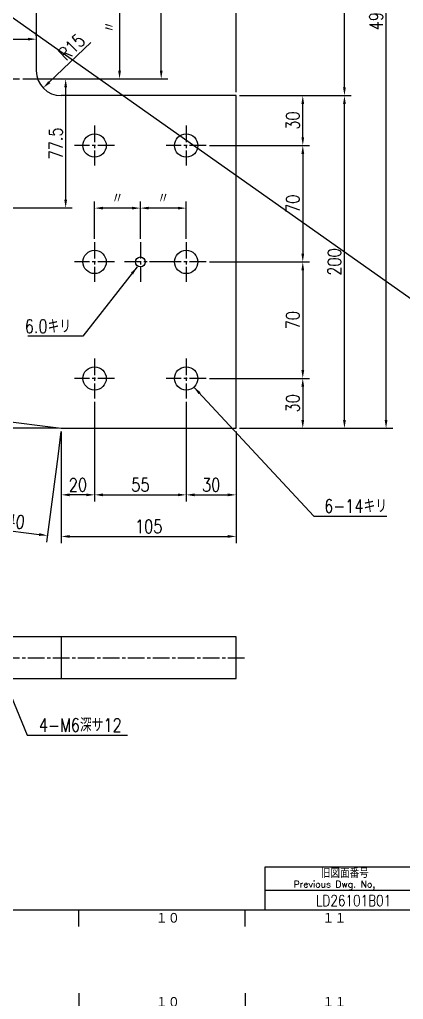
# Model space of a CAD drawing. Extents: x 0 to 1682, y 0 to 2376.
# Drawn here: x 885 to 1115, y 1164 to 1753 of the extents above; entities that cross this region are included whole.
import ezdxf
from ezdxf.enums import TextEntityAlignment as Align

# ---------------------------------------------------------------- set-up
doc = ezdxf.new("R2010")
doc.units = 0
doc.header["$LTSCALE"] = 2
doc.header["$MEASUREMENT"] = 0
doc.linetypes.add('GEN7A', pattern=[7.5, 5, -0.75, 1, -0.75])
doc.layers.get('DEFPOINTS').update_dxf_attribs({"linetype": 'CONTINUOUS'})
for name, color, linetype in [('2', 5, 'CONTINUOUS'), ('5', 3, 'CONTINUOUS'), ('7A', 4, 'GEN7A'), ('8', 1, 'CONTINUOUS'), ('RAHM2', 1, 'CONTINUOUS')]:
    doc.layers.add(name, color=color, linetype=linetype)
doc.styles.add('DIMENSION', font='monotxt.shx', dxfattribs={"bigfont": 'bigfont.shx'})
doc.styles.get("Standard").update_dxf_attribs({"font": 'romans.shx', "width": 0.8, "bigfont": 'extfont.shx'})
doc.dimstyles.new('GEN-ISO', dxfattribs={"dimscale": 2, "dimtxt": 4, "dimasz": 2.5, "dimexe": 2, "dimexo": 1, "dimgap": 1, "dimtad": 1, "dimdec": 3, "dimrnd": 0.001, "dimdsep": 46, "dimtxsty": 'Standard', "dimcen": 0, "dimclrt": 52, "dimadec": 0, "dimazin": 0, "dimtp": 0.1, "dimtm": 0.1, "dimtfac": 0.6, "dimtdec": 3, "dimtmove": 0, "dimatfit": 3, "dimfxl": 1, "dimarcsym": 0})
doc.dimstyles.new('GEN-ISO$4', dxfattribs={"dimscale": 2, "dimtxt": 4, "dimasz": 2.5, "dimexe": 2, "dimexo": 1, "dimgap": 1, "dimtad": 1, "dimdec": 3, "dimrnd": 0.001, "dimdsep": 46, "dimtxsty": 'Standard', "dimcen": 0, "dimclrt": 52, "dimadec": 0, "dimazin": 0, "dimtp": 0.1, "dimtm": 0.1, "dimtfac": 0.6, "dimtdec": 3, "dimtmove": 0, "dimatfit": 3, "dimfxl": 1, "dimarcsym": 0})

# ---------------------------------------------------------------- blocks, each defined once
blk = doc.blocks.new('1A1ﾌﾞﾋﾝ')
at = {"layer": 'RAHM2', "color": 5, "linetype": 'Continuous'}
for p, q in [((460, 584), (460, 579)), ((510, 584), (510, 579)), ((25, 15), (826, 15)), ((460, 10), (460, 15)), ((510, 10), (510, 15))]:
    blk.add_line(p, q, dxfattribs=at)
at = {"layer": 'RAHM2', "color": 7, "linetype": 'Continuous'}
for p, q in [((516, 28), (568.05, 28)), ((516, 15), (516, 28)), ((516, 21), (568.05, 21))]:
    blk.add_line(p, q, dxfattribs=at)
at = {"layer": 'RAHM2', "color": 5, "linetype": 'Continuous'}
for s, p in [('１０', (483.1, 579.6)), ('１１', (533.1, 579.6)), ('１０', (483.1, 10.87)), ('１１', (533.1, 10.87))]:
    blk.add_text(s, height=3.311, dxfattribs=at).set_placement(p)
at = {"layer": 'RAHM2', "color": 7, "linetype": 'Continuous'}
for s, height, p in [('旧図面番号', 2.5, (532.71, 24.69)), ('Previous Dwg. No,', 2, (524.5, 21.75))]:
    blk.add_text(s, height=height, dxfattribs=at).set_placement(p)
at = {"layer": 'RAHM2', "color": 5, "linetype": 'Continuous', "width": 0.7}
for tag, p in [('HEADER3', (35, 566.01)), ('HEADER4', (54.75, 566)), ('HEADER15', (74.49, 566)), ('HEADER16', (94.43, 566))]:
    blk.add_attdef(tag, text='', height=6, dxfattribs=at).set_placement(p, align=Align.MIDDLE)
at = {"layer": 'RAHM2', "color": 7, "linetype": 'Continuous'}
blk.add_attdef('HEADER5', text='', height=2.5, dxfattribs=at).set_placement((63.69, 559.1), align=Align.BOTTOM_RIGHT)
for tag, height, width, p in [('HEADER1', 5, 0.9, (775.12, 45.15)), ('HEADER7', 5, 0.8, (590.38, 40.8)), ('GEN-TITLE-SCA', 4, 0.85, (677.79, 40.85)), ('HEADER2', 6, 0.9, (774.89, 36.68)), ('HEADER11', 3.2, 0.63, (46.91, 24.38)), ('HEADER9', 3.33, 0.8, (71.4, 24.2)), ('HEADER10', 3.5, 0.8, (92.57, 24.22)), ('HEADER14', 3.31, 0.8, (542.54, 17.82))]:
    blk.add_attdef(tag, text='', height=height, dxfattribs=dict(at, width=width)).set_placement(p, align=Align.MIDDLE)
at = {"layer": 'RAHM2', "color": 7, "linetype": 'Continuous', "width": 0.8}
blk.add_attdef('GEN-TITLE-DAT', text='', height=3.5, dxfattribs=at).set_placement((691.35, 39.1), align=Align.BOTTOM_LEFT)
at = {"layer": 'RAHM2', "color": 5, "linetype": 'Continuous'}
blk.add_attdef('HEADER6', text='', height=5.8, dxfattribs=at).set_placement((623.09, 17.9), align=Align.BOTTOM_RIGHT)
at = {"layer": 'RAHM2', "color": 5, "linetype": 'Continuous', "style": 'DIMENSION', "width": 1.2}
for tag, p in [('HEADER13', (629.56, 16.75)), ('HEADER12', (663.26, 16.72)), ('GEN-TITLE-DWG', (732.79, 16.74))]:
    blk.add_attdef(tag, text='', height=7.02, dxfattribs=at).set_placement(p, align=Align.BOTTOM_LEFT)
blk.add_attdef('HEADER8', text='', height=7.02, dxfattribs=at).set_placement((822.69, 16.71), align=Align.BOTTOM_RIGHT)
blk = doc.blocks.new('*D84')
at = {"layer": '5', "color": 0, "lineweight": -2, "transparency": 16777216}
for p, q in [((886.55, 1842.57), (973.55, 1842.57)), ((969.55, 1722.57), (969.55, 1837.57)), ((886.55, 1717.57), (973.55, 1717.57))]:
    blk.add_line(p, q, dxfattribs=at)
at = {"layer": '5', "color": 0, "transparency": 16777216}
for points in [[(968.72, 1837.57), (970.39, 1837.57), (969.55, 1842.57)], [(968.72, 1722.57), (970.39, 1722.57), (969.55, 1717.57)]]:
    blk.add_solid(points, dxfattribs=at)
at = {"layer": 'DEFPOINTS', "color": 0, "transparency": 16777216}
for p in [(884.55, 1842.57), (969.55, 1842.57), (884.55, 1717.57)]:
    blk.add_point(p, dxfattribs=at)
at = {"layer": '5', "color": 52, "transparency": 16777216, "insert": (963.55, 1780.07), "char_height": 8, "attachment_point": 5, "rotation": 90}
blk.add_mtext('125\\H7%%P0.1', dxfattribs=at)
blk = doc.blocks.new('*D85')
at = {"layer": '5', "color": 0, "lineweight": -2, "transparency": 16777216}
for p, q in [((896.55, 2002.57), (1108.55, 2002.57)), ((1104.55, 1512.57), (1104.55, 1997.57)), ((1016.55, 1507.57), (1108.55, 1507.57))]:
    blk.add_line(p, q, dxfattribs=at)
at = {"layer": '5', "color": 0, "transparency": 16777216}
for points in [[(1103.72, 1997.57), (1105.39, 1997.57), (1104.55, 2002.57)], [(1103.72, 1512.57), (1105.39, 1512.57), (1104.55, 1507.57)]]:
    blk.add_solid(points, dxfattribs=at)
at = {"layer": 'DEFPOINTS', "color": 0, "transparency": 16777216}
for p in [(894.55, 2002.57), (1104.55, 2002.57), (1014.55, 1507.57)]:
    blk.add_point(p, dxfattribs=at)
at = {"layer": '5', "color": 52, "transparency": 16777216, "insert": (1098.55, 1755.07), "char_height": 8, "attachment_point": 5, "rotation": 90}
blk.add_mtext('495', dxfattribs=at)
blk = doc.blocks.new('*D88')
at = {"layer": '5', "color": 0, "lineweight": -2, "transparency": 16777216}
for p, q in [((517.55, 1557.57), (435.55, 1557.57)), ((439.55, 1552.57), (439.55, 1512.57)), ((907.55, 1507.57), (435.55, 1507.57))]:
    blk.add_line(p, q, dxfattribs=at)
at = {"layer": '5', "color": 0, "transparency": 16777216}
for points in [[(438.72, 1552.57), (440.39, 1552.57), (439.55, 1557.57)], [(438.72, 1512.57), (440.39, 1512.57), (439.55, 1507.57)]]:
    blk.add_solid(points, dxfattribs=at)
at = {"layer": 'DEFPOINTS', "color": 0, "transparency": 16777216}
for p in [(519.55, 1557.57), (439.55, 1507.57), (909.55, 1507.57)]:
    blk.add_point(p, dxfattribs=at)
at = {"layer": '5', "color": 52, "transparency": 16777216, "insert": (433.55, 1532.57), "char_height": 8, "attachment_point": 5, "rotation": 90}
blk.add_mtext('50', dxfattribs=at)
blk = doc.blocks.new('*D89')
at = {"layer": '5', "color": 0, "lineweight": -2, "transparency": 16777216}
for p, q in [((504.55, 1994.57), (504.55, 2101.57)), ((1009.55, 2097.57), (509.55, 2097.57)), ((1014.55, 1709.57), (1014.55, 2101.57))]:
    blk.add_line(p, q, dxfattribs=at)
at = {"layer": '5', "color": 0, "transparency": 16777216}
for points in [[(509.55, 2098.4), (509.55, 2096.73), (504.55, 2097.57)], [(1009.55, 2098.4), (1009.55, 2096.73), (1014.55, 2097.57)]]:
    blk.add_solid(points, dxfattribs=at)
at = {"layer": 'DEFPOINTS', "color": 0, "transparency": 16777216}
for p in [(504.55, 2097.57), (504.55, 1992.57), (1014.55, 1707.57)]:
    blk.add_point(p, dxfattribs=at)
at = {"layer": '5', "color": 52, "transparency": 16777216, "insert": (759.55, 2103.57), "char_height": 8, "attachment_point": 5}
blk.add_mtext('510', dxfattribs=at)
blk = doc.blocks.new('*D104')
at = {"layer": '5', "color": 0, "lineweight": -2, "transparency": 16777216}
for p, q in [((896.55, 2002.57), (1083.55, 2002.57)), ((1079.55, 1712.57), (1079.55, 1997.57)), ((1016.55, 1707.57), (1083.55, 1707.57))]:
    blk.add_line(p, q, dxfattribs=at)
at = {"layer": '5', "color": 0, "transparency": 16777216}
for points in [[(1078.72, 1997.57), (1080.39, 1997.57), (1079.55, 2002.57)], [(1078.72, 1712.57), (1080.39, 1712.57), (1079.55, 1707.57)]]:
    blk.add_solid(points, dxfattribs=at)
at = {"layer": 'DEFPOINTS', "color": 0, "transparency": 16777216}
for p in [(894.55, 2002.57), (1079.55, 2002.57), (1014.55, 1707.57)]:
    blk.add_point(p, dxfattribs=at)
at = {"layer": '5', "color": 52, "transparency": 16777216, "insert": (1073.55, 1855.07), "char_height": 8, "attachment_point": 5, "rotation": 90}
blk.add_mtext('295', dxfattribs=at)
blk = doc.blocks.new('*D105')
at = {"layer": '5', "color": 0, "lineweight": -2, "transparency": 16777216}
for p, q in [((1016.55, 1707.57), (1083.55, 1707.57)), ((1079.55, 1512.57), (1079.55, 1702.57)), ((1016.55, 1507.57), (1083.55, 1507.57))]:
    blk.add_line(p, q, dxfattribs=at)
at = {"layer": '5', "color": 0, "transparency": 16777216}
for points in [[(1078.72, 1702.57), (1080.39, 1702.57), (1079.55, 1707.57)], [(1078.72, 1512.57), (1080.39, 1512.57), (1079.55, 1507.57)]]:
    blk.add_solid(points, dxfattribs=at)
at = {"layer": 'DEFPOINTS', "color": 0, "transparency": 16777216}
for p in [(1014.55, 1707.57), (1079.55, 1707.57), (1014.55, 1507.57)]:
    blk.add_point(p, dxfattribs=at)
at = {"layer": '5', "color": 52, "transparency": 16777216, "insert": (1073.55, 1607.57), "char_height": 8, "attachment_point": 5, "rotation": 90}
blk.add_mtext('200', dxfattribs=at)
blk = doc.blocks.new('*D106')
at = {"layer": '5', "color": 0, "lineweight": -2, "transparency": 16777216}
for p, q in [((984.55, 1523.57), (984.55, 1463.57)), ((1014.55, 1505.57), (1014.55, 1463.57)), ((989.55, 1467.57), (1009.55, 1467.57))]:
    blk.add_line(p, q, dxfattribs=at)
at = {"layer": '5', "color": 0, "transparency": 16777216}
for points in [[(989.55, 1468.4), (989.55, 1466.73), (984.55, 1467.57)], [(1009.55, 1468.4), (1009.55, 1466.73), (1014.55, 1467.57)]]:
    blk.add_solid(points, dxfattribs=at)
at = {"layer": 'DEFPOINTS', "color": 0, "transparency": 16777216}
for p in [(984.55, 1525.57), (1014.55, 1507.57), (1014.55, 1467.57)]:
    blk.add_point(p, dxfattribs=at)
at = {"layer": '5', "color": 52, "transparency": 16777216, "insert": (999.55, 1473.57), "char_height": 8, "attachment_point": 5}
blk.add_mtext('30', dxfattribs=at)
blk = doc.blocks.new('*D107')
at = {"layer": '5', "color": 0, "lineweight": -2, "transparency": 16777216}
for p, q in [((929.55, 1523.57), (929.55, 1463.57)), ((984.55, 1523.57), (984.55, 1463.57)), ((934.55, 1467.57), (979.55, 1467.57))]:
    blk.add_line(p, q, dxfattribs=at)
at = {"layer": '5', "color": 0, "transparency": 16777216}
for points in [[(934.55, 1468.4), (934.55, 1466.73), (929.55, 1467.57)], [(979.55, 1468.4), (979.55, 1466.73), (984.55, 1467.57)]]:
    blk.add_solid(points, dxfattribs=at)
at = {"layer": 'DEFPOINTS', "color": 0, "transparency": 16777216}
for p in [(929.55, 1525.57), (984.55, 1525.57), (984.55, 1467.57)]:
    blk.add_point(p, dxfattribs=at)
at = {"layer": '5', "color": 52, "transparency": 16777216, "insert": (957.05, 1473.57), "char_height": 8, "attachment_point": 5}
blk.add_mtext('55', dxfattribs=at)
blk = doc.blocks.new('*D108')
at = {"layer": '5', "color": 0, "lineweight": -2, "transparency": 16777216}
for p, q in [((929.55, 1523.57), (929.55, 1463.57)), ((909.55, 1505.57), (909.55, 1463.57)), ((924.55, 1467.57), (914.55, 1467.57))]:
    blk.add_line(p, q, dxfattribs=at)
at = {"layer": '5', "color": 0, "transparency": 16777216}
for points in [[(914.55, 1468.4), (914.55, 1466.73), (909.55, 1467.57)], [(924.55, 1468.4), (924.55, 1466.73), (929.55, 1467.57)]]:
    blk.add_solid(points, dxfattribs=at)
at = {"layer": 'DEFPOINTS', "color": 0, "transparency": 16777216}
for p in [(929.55, 1525.57), (909.55, 1507.57), (909.55, 1467.57)]:
    blk.add_point(p, dxfattribs=at)
at = {"layer": '5', "color": 52, "transparency": 16777216, "insert": (919.55, 1473.57), "char_height": 8, "attachment_point": 5}
blk.add_mtext('20', dxfattribs=at)
blk = doc.blocks.new('*D109')
at = {"layer": '5', "color": 0, "lineweight": -2, "transparency": 16777216}
for p, q in [((909.55, 1505.57), (909.55, 1438.57)), ((1014.55, 1505.57), (1014.55, 1438.57)), ((914.55, 1442.57), (1009.55, 1442.57))]:
    blk.add_line(p, q, dxfattribs=at)
at = {"layer": '5', "color": 0, "transparency": 16777216}
for points in [[(914.55, 1443.4), (914.55, 1441.73), (909.55, 1442.57)], [(1009.55, 1443.4), (1009.55, 1441.73), (1014.55, 1442.57)]]:
    blk.add_solid(points, dxfattribs=at)
at = {"layer": 'DEFPOINTS', "color": 0, "transparency": 16777216}
for p in [(909.55, 1507.57), (1014.55, 1507.57), (1014.55, 1442.57)]:
    blk.add_point(p, dxfattribs=at)
at = {"layer": '5', "color": 52, "transparency": 16777216, "insert": (962.05, 1448.57), "char_height": 8, "attachment_point": 5}
blk.add_mtext('105', dxfattribs=at)
blk = doc.blocks.new('*D112')
at = {"layer": '5', "color": 0, "lineweight": -2, "transparency": 16777216}
for p, q in [((894.55, 2004.57), (894.55, 2071.57)), ((899.55, 2067.57), (1009.55, 2067.57)), ((1014.55, 1709.57), (1014.55, 2071.57))]:
    blk.add_line(p, q, dxfattribs=at)
at = {"layer": '5', "color": 0, "transparency": 16777216}
for points in [[(899.55, 2068.4), (899.55, 2066.73), (894.55, 2067.57)], [(1009.55, 2068.4), (1009.55, 2066.73), (1014.55, 2067.57)]]:
    blk.add_solid(points, dxfattribs=at)
at = {"layer": 'DEFPOINTS', "color": 0, "transparency": 16777216}
for p in [(1014.55, 2067.57), (894.55, 2002.57), (1014.55, 1707.57)]:
    blk.add_point(p, dxfattribs=at)
at = {"layer": '5', "color": 52, "transparency": 16777216, "insert": (954.55, 2073.57), "char_height": 8, "attachment_point": 5}
blk.add_mtext('120', dxfattribs=at)
blk = doc.blocks.new('*D115')
at = {"layer": '5', "color": 0, "lineweight": -2, "transparency": 16777216}
blk.add_line((927.32, 1739.54), (902.32, 1715.66), dxfattribs=at)
at = {"layer": '5', "color": 0, "transparency": 16777216}
blk.add_solid([(901.75, 1716.26), (902.9, 1715.06), (898.71, 1712.2)], dxfattribs=at)
at = {"layer": 'DEFPOINTS', "color": 0, "transparency": 16777216}
for p in [(909.55, 1722.57), (898.71, 1712.2)]:
    blk.add_point(p, dxfattribs=at)
at = {"layer": '5', "color": 52, "transparency": 16777216, "insert": (915.78, 1736.81), "char_height": 8, "attachment_point": 5, "rotation": 43.69473}
blk.add_mtext('R15', dxfattribs=at)
blk = doc.blocks.new('*D129')
at = {"layer": '5', "color": 0, "lineweight": -2, "transparency": 16777216}
for p, q in [((906.55, 1780.07), (948.55, 1780.07)), ((944.55, 1775.07), (944.55, 1722.57)), ((886.55, 1717.57), (948.55, 1717.57))]:
    blk.add_line(p, q, dxfattribs=at)
at = {"layer": '5', "color": 0, "transparency": 16777216}
for points in [[(943.72, 1775.07), (945.39, 1775.07), (944.55, 1780.07)], [(943.72, 1722.57), (945.39, 1722.57), (944.55, 1717.57)]]:
    blk.add_solid(points, dxfattribs=at)
at = {"layer": 'DEFPOINTS', "color": 0, "transparency": 16777216}
for p in [(904.55, 1780.07), (884.55, 1717.57), (944.55, 1717.57)]:
    blk.add_point(p, dxfattribs=at)
at = {"layer": '5', "color": 52, "transparency": 16777216, "insert": (938.55, 1748.82), "char_height": 8, "attachment_point": 5, "rotation": 90}
blk.add_mtext('〃', dxfattribs=at)
blk = doc.blocks.new('*D130')
at = {"layer": '5', "color": 0, "lineweight": -2, "transparency": 16777216}
for p, q in [((867.71, 1495.79), (861.1, 1444.21)), ((907.39, 1490.7), (900.78, 1439.13)), ((866.57, 1447.54), (896.33, 1443.73))]:
    blk.add_line(p, q, dxfattribs=at)
at = {"layer": '5', "color": 0, "transparency": 16777216}
for points in [[(866.68, 1448.37), (866.46, 1446.72), (861.61, 1448.18)], [(896.43, 1444.56), (896.22, 1442.9), (901.29, 1443.09)]]:
    blk.add_solid(points, dxfattribs=at)
at = {"layer": 'DEFPOINTS', "color": 0, "transparency": 16777216}
for p in [(867.97, 1497.77), (907.64, 1492.69), (901.29, 1443.09)]:
    blk.add_point(p, dxfattribs=at)
at = {"layer": '5', "color": 52, "transparency": 16777216, "insert": (882.21, 1451.59), "char_height": 8, "attachment_point": 5, "rotation": 352.69424}
blk.add_mtext('40', dxfattribs=at)
blk = doc.blocks.new('*D137')
at = {"layer": '5', "color": 0, "lineweight": -2, "transparency": 16777216}
for p, q in [((786.55, 1743.52), (786.55, 1745.52)), ((894.55, 1743.52), (894.55, 1745.52)), ((791.55, 1741.52), (889.55, 1741.52))]:
    blk.add_line(p, q, dxfattribs=at)
at = {"layer": '5', "color": 0, "transparency": 16777216}
for points in [[(791.55, 1742.36), (791.55, 1740.69), (786.55, 1741.52)], [(889.55, 1742.36), (889.55, 1740.69), (894.55, 1741.52)]]:
    blk.add_solid(points, dxfattribs=at)
at = {"layer": 'DEFPOINTS', "color": 0, "transparency": 16777216}
for p in [(786.55, 1741.52), (894.55, 1741.52), (894.55, 1741.52)]:
    blk.add_point(p, dxfattribs=at)
at = {"layer": '5', "color": 52, "transparency": 16777216, "insert": (840.55, 1747.52), "char_height": 8, "attachment_point": 5}
blk.add_mtext('108', dxfattribs=at)
blk = doc.blocks.new('*D139')
at = {"layer": '5', "color": 0, "lineweight": -2, "transparency": 16777216}
for p, q in [((1016.55, 1707.57), (1058.55, 1707.57)), ((1054.55, 1682.57), (1054.55, 1702.57)), ((998.55, 1677.57), (1058.55, 1677.57))]:
    blk.add_line(p, q, dxfattribs=at)
at = {"layer": '5', "color": 0, "transparency": 16777216}
for points in [[(1053.72, 1702.57), (1055.39, 1702.57), (1054.55, 1707.57)], [(1053.72, 1682.57), (1055.39, 1682.57), (1054.55, 1677.57)]]:
    blk.add_solid(points, dxfattribs=at)
at = {"layer": 'DEFPOINTS', "color": 0, "transparency": 16777216}
for p in [(1014.55, 1707.57), (1054.55, 1707.57), (996.55, 1677.57)]:
    blk.add_point(p, dxfattribs=at)
at = {"layer": '5', "color": 52, "transparency": 16777216, "insert": (1048.55, 1692.57), "char_height": 8, "attachment_point": 5, "rotation": 90}
blk.add_mtext('30', dxfattribs=at)
blk = doc.blocks.new('*D140')
at = {"layer": '5', "color": 0, "lineweight": -2, "transparency": 16777216}
for p, q in [((998.55, 1677.57), (1058.55, 1677.57)), ((1054.55, 1672.57), (1054.55, 1612.57)), ((998.55, 1607.57), (1058.55, 1607.57))]:
    blk.add_line(p, q, dxfattribs=at)
at = {"layer": '5', "color": 0, "transparency": 16777216}
for points in [[(1053.72, 1672.57), (1055.39, 1672.57), (1054.55, 1677.57)], [(1053.72, 1612.57), (1055.39, 1612.57), (1054.55, 1607.57)]]:
    blk.add_solid(points, dxfattribs=at)
at = {"layer": 'DEFPOINTS', "color": 0, "transparency": 16777216}
for p in [(996.55, 1677.57), (996.55, 1607.57), (1054.55, 1607.57)]:
    blk.add_point(p, dxfattribs=at)
at = {"layer": '5', "color": 52, "transparency": 16777216, "insert": (1048.55, 1642.57), "char_height": 8, "attachment_point": 5, "rotation": 90}
blk.add_mtext('70', dxfattribs=at)
blk = doc.blocks.new('*D141')
at = {"layer": '5', "color": 0, "lineweight": -2, "transparency": 16777216}
for p, q in [((998.55, 1607.57), (1058.55, 1607.57)), ((1054.55, 1602.57), (1054.55, 1542.57)), ((998.55, 1537.57), (1058.55, 1537.57))]:
    blk.add_line(p, q, dxfattribs=at)
at = {"layer": '5', "color": 0, "transparency": 16777216}
for points in [[(1053.72, 1602.57), (1055.39, 1602.57), (1054.55, 1607.57)], [(1053.72, 1542.57), (1055.39, 1542.57), (1054.55, 1537.57)]]:
    blk.add_solid(points, dxfattribs=at)
at = {"layer": 'DEFPOINTS', "color": 0, "transparency": 16777216}
for p in [(996.55, 1607.57), (996.55, 1537.57), (1054.55, 1537.57)]:
    blk.add_point(p, dxfattribs=at)
at = {"layer": '5', "color": 52, "transparency": 16777216, "insert": (1048.55, 1572.57), "char_height": 8, "attachment_point": 5, "rotation": 90}
blk.add_mtext('70', dxfattribs=at)
blk = doc.blocks.new('*D142')
at = {"layer": '5', "color": 0, "lineweight": -2, "transparency": 16777216}
for p, q in [((998.55, 1537.57), (1058.55, 1537.57)), ((1054.55, 1532.57), (1054.55, 1512.57)), ((1016.55, 1507.57), (1058.55, 1507.57))]:
    blk.add_line(p, q, dxfattribs=at)
at = {"layer": '5', "color": 0, "transparency": 16777216}
for points in [[(1053.72, 1532.57), (1055.39, 1532.57), (1054.55, 1537.57)], [(1053.72, 1512.57), (1055.39, 1512.57), (1054.55, 1507.57)]]:
    blk.add_solid(points, dxfattribs=at)
at = {"layer": 'DEFPOINTS', "color": 0, "transparency": 16777216}
for p in [(996.55, 1537.57), (1014.55, 1507.57), (1054.55, 1507.57)]:
    blk.add_point(p, dxfattribs=at)
at = {"layer": '5', "color": 52, "transparency": 16777216, "insert": (1048.55, 1522.57), "char_height": 8, "attachment_point": 5, "rotation": 90}
blk.add_mtext('30', dxfattribs=at)
blk = doc.blocks.new('*D144')
at = {"layer": '5', "color": 0, "lineweight": -2, "transparency": 16777216}
for p, q in [((957.05, 1621.57), (957.05, 1643.94)), ((984.55, 1621.57), (984.55, 1643.94)), ((979.55, 1639.94), (962.05, 1639.94))]:
    blk.add_line(p, q, dxfattribs=at)
at = {"layer": '5', "color": 0, "transparency": 16777216}
for points in [[(962.05, 1640.77), (962.05, 1639.11), (957.05, 1639.94)], [(979.55, 1640.77), (979.55, 1639.11), (984.55, 1639.94)]]:
    blk.add_solid(points, dxfattribs=at)
at = {"layer": 'DEFPOINTS', "color": 0, "transparency": 16777216}
for p in [(957.05, 1639.94), (957.05, 1619.57), (984.55, 1619.57)]:
    blk.add_point(p, dxfattribs=at)
at = {"layer": '5', "color": 52, "transparency": 16777216, "insert": (970.8, 1645.94), "char_height": 8, "attachment_point": 5}
blk.add_mtext('〃', dxfattribs=at)
blk = doc.blocks.new('*D145')
at = {"layer": '5', "color": 0, "lineweight": -2, "transparency": 16777216}
for p, q in [((929.55, 1621.57), (929.55, 1643.94)), ((957.05, 1621.57), (957.05, 1643.94)), ((952.05, 1639.94), (934.55, 1639.94))]:
    blk.add_line(p, q, dxfattribs=at)
at = {"layer": '5', "color": 0, "transparency": 16777216}
for points in [[(934.55, 1640.77), (934.55, 1639.11), (929.55, 1639.94)], [(952.05, 1640.77), (952.05, 1639.11), (957.05, 1639.94)]]:
    blk.add_solid(points, dxfattribs=at)
at = {"layer": 'DEFPOINTS', "color": 0, "transparency": 16777216}
for p in [(929.55, 1639.94), (929.55, 1619.57), (957.05, 1619.57)]:
    blk.add_point(p, dxfattribs=at)
at = {"layer": '5', "color": 52, "transparency": 16777216, "insert": (943.3, 1645.94), "char_height": 8, "attachment_point": 5}
blk.add_mtext('〃', dxfattribs=at)
blk = doc.blocks.new('*D160')
at = {"layer": '5', "color": 0, "lineweight": -2, "transparency": 16777216}
for p, q in [((886.55, 1717.57), (916.19, 1717.57)), ((912.19, 1645.07), (912.19, 1712.57)), ((803.24, 1640.07), (916.19, 1640.07))]:
    blk.add_line(p, q, dxfattribs=at)
at = {"layer": '5', "color": 0, "transparency": 16777216}
for points in [[(911.35, 1712.57), (913.02, 1712.57), (912.19, 1717.57)], [(911.35, 1645.07), (913.02, 1645.07), (912.19, 1640.07)]]:
    blk.add_solid(points, dxfattribs=at)
at = {"layer": 'DEFPOINTS', "color": 0, "transparency": 16777216}
for p in [(884.55, 1717.57), (912.19, 1717.57), (801.24, 1640.07)]:
    blk.add_point(p, dxfattribs=at)
at = {"layer": '5', "color": 52, "transparency": 16777216, "insert": (906.19, 1678.82), "char_height": 8, "attachment_point": 5, "rotation": 90}
blk.add_mtext('77.5', dxfattribs=at)

msp = doc.modelspace()

# ---------------------------------------------------------------- linework, layer by layer
at = {"layer": '2'}
for p, q in [((894.5532, 2002.5661), (894.5532, 1722.5661)), ((1014.5532, 1707.5661), (909.5532, 1707.5661)), ((1014.5532, 1507.5661), (1014.5532, 1707.5661)), ((519.5532, 1557.5661), (909.5532, 1507.5661)), ((909.5532, 1507.5661), (1014.5532, 1507.5661)), ((1014.5532, 1382.172), (504.5532, 1382.172)), ((909.5532, 1382.172), (909.5532, 1357.172)), ((1014.5532, 1357.172), (1014.5532, 1382.172)), ((504.5532, 1357.172), (1014.5532, 1357.172))]:
    msp.add_line(p, q, dxfattribs=at)
for centre, radius in [((929.5532, 1677.5661), 7), ((984.5532, 1677.5661), 7), ((929.5532, 1607.5661), 7), ((984.5532, 1607.5661), 7), ((957.0532, 1607.5661), 3), ((929.5532, 1537.5661), 7), ((984.5532, 1537.5661), 7)]:
    msp.add_circle(centre, radius, dxfattribs=at)
msp.add_arc((909.5532, 1722.5661), 15, 180, 270, dxfattribs=at)
at = {"layer": '5'}
msp.add_line((909.2966, 1505.5661), (907.3903, 1490.7042), dxfattribs=at)
at = {"layer": '7A'}
for p, q in [((814.5532, 1717.5661), (884.5532, 1717.5661)), ((929.5532, 1689.5661), (929.5532, 1665.5661)), ((984.5532, 1689.5661), (984.5532, 1665.5661)), ((941.5532, 1677.5661), (917.5532, 1677.5661)), ((996.5532, 1677.5661), (972.5532, 1677.5661)), ((929.5532, 1619.5661), (929.5532, 1595.5661)), ((957.0532, 1619.5661), (957.0532, 1595.5661)), ((984.5532, 1619.5661), (984.5532, 1595.5661)), ((941.5532, 1607.5661), (917.5532, 1607.5661)), ((972.5532, 1607.5661), (946.5532, 1607.5661)), ((996.5532, 1607.5661), (972.5532, 1607.5661)), ((929.5532, 1549.5661), (929.5532, 1525.5661)), ((984.5532, 1549.5661), (984.5532, 1525.5661)), ((941.5532, 1537.5661), (917.5532, 1537.5661)), ((996.5532, 1537.5661), (972.5532, 1537.5661)), ((499.5532, 1369.672), (1019.5532, 1369.672))]:
    msp.add_line(p, q, dxfattribs=at)
at = {"layer": '8'}
msp.add_line((1682, 1188), (0, 2376), dxfattribs=at)

# ---------------------------------------------------------------- block references
at = {"layer": '2'}
ref = msp.add_blockref('1A1ﾌﾞﾋﾝ', (0, 1188), dxfattribs=dict(at, xscale=2, yscale=2, zscale=2))
ref.add_attrib('HEADER14', 'LD26101B01', dxfattribs={"layer": 'RAHM2', "color": 7, "linetype": 'Continuous', "height": 6.622, "width": 0.8}).set_placement((1085.0731, 1223.6309), align=Align.MIDDLE)
at = {"layer": '2', "xscale": 2, "yscale": 2, "zscale": 2}
msp.add_blockref('1A1ﾌﾞﾋﾝ', (0, 0), dxfattribs=at)

# ---------------------------------------------------------------- texts
at = {"layer": '5', "color": 52, "char_height": 8}
for s, insert, attachment_point in [('6.0キリ', (915.4034, 1568.8669), 6), ('6-14キリ', (1105.0878, 1460.8474), 6), ('4-M6深サ12', (896.0905, 1329.172), 4)]:
    msp.add_mtext(s, dxfattribs=dict(at, insert=insert, attachment_point=attachment_point))

# ---------------------------------------------------------------- dimensions: what is measured, and where the dimension line sits
at = {"layer": '5'}
for base, p1, p2, picture, middle in [((504.5532, 2097.5661), (1014.5532, 1707.5661), (504.5532, 1992.5661), '*D89', (759.5532, 2103.5661)), ((1014.5532, 2067.5661), (894.5532, 2002.5661), (1014.5532, 1707.5661), '*D112', (954.5532, 2073.5661)), ((909.5532, 1467.5661), (929.5532, 1525.5661), (909.5532, 1507.5661), '*D108', (919.5532, 1473.5661)), ((984.5532, 1467.5661), (929.5532, 1525.5661), (984.5532, 1525.5661), '*D107', (957.0532, 1473.5661)), ((1014.5532, 1467.5661), (984.5532, 1525.5661), (1014.5532, 1507.5661), '*D106', (999.5532, 1473.5661)), ((1014.5532, 1442.5661), (909.5532, 1507.5661), (1014.5532, 1507.5661), '*D109', (962.0532, 1448.5661))]:
    dim = msp.add_linear_dim(base=base, p1=p1, p2=p2, dimstyle='GEN-ISO', dxfattribs=at)
    dim.commit()
    dim.dimension.update_dxf_attribs({"geometry": picture, "text_midpoint": middle})
for base, p1, p2, picture, middle in [((1104.5532, 2002.5661), (1014.5532, 1507.5661), (894.5532, 2002.5661), '*D85', (1098.5532, 1755.0661)), ((1079.5532, 2002.5661), (1014.5532, 1707.5661), (894.5532, 2002.5661), '*D104', (1073.5532, 1855.0661)), ((1054.5532, 1707.5661), (996.5532, 1677.5661), (1014.5532, 1707.5661), '*D139', (1048.5532, 1692.5661)), ((1079.5532, 1707.5661), (1014.5532, 1507.5661), (1014.5532, 1707.5661), '*D105', (1073.5532, 1607.5661)), ((1054.5532, 1607.5661), (996.5532, 1677.5661), (996.5532, 1607.5661), '*D140', (1048.5532, 1642.5661)), ((1054.5532, 1537.5661), (996.5532, 1607.5661), (996.5532, 1537.5661), '*D141', (1048.5532, 1572.5661)), ((439.5532, 1507.5661), (519.5532, 1557.5661), (909.5532, 1507.5661), '*D88', (433.5532, 1532.5661)), ((1054.5532, 1507.5661), (996.5532, 1537.5661), (1014.5532, 1507.5661), '*D142', (1048.5532, 1522.5661))]:
    dim = msp.add_linear_dim(base=base, p1=p1, p2=p2, angle=90, dimstyle='GEN-ISO', dxfattribs=at)
    dim.commit()
    dim.dimension.update_dxf_attribs({"geometry": picture, "text_midpoint": middle})
for base, p1, p2, text, picture, middle in [((969.5532, 1842.5661), (884.5532, 1717.5661), (884.5532, 1842.5661), '<>\\H7%%P0.1', '*D84', (963.5532, 1780.0661)), ((944.5532, 1717.5661), (904.5532, 1780.0661), (884.5532, 1717.5661), '〃', '*D129', (938.5532, 1748.8161))]:
    dim = msp.add_linear_dim(base=base, p1=p1, p2=p2, angle=90, text=text, dimstyle='GEN-ISO', dxfattribs=at)
    dim.commit()
    dim.dimension.update_dxf_attribs({"geometry": picture, "text_midpoint": middle})
dim = msp.add_linear_dim(base=(894.5532, 1741.5244), p1=(786.5532, 1741.5244), p2=(894.5532, 1741.5244), dimstyle='GEN-ISO', override={"dimtofl": 1}, dxfattribs=at)
dim.commit()
dim.dimension.update_dxf_attribs({"geometry": '*D137', "text_midpoint": (840.5532, 1747.5244)})
dim = msp.add_radius_dim(center=(909.5532, 1722.5661), mpoint=(898.7077, 1712.2038), dimstyle='GEN-ISO$4', dxfattribs=at)
dim.commit()
dim.dimension.update_dxf_attribs({"geometry": '*D115', "text_midpoint": (919.9215, 1732.4725), "dimtype": 164})
dim = msp.add_linear_dim(base=(912.1879, 1717.5661), p1=(801.2408, 1640.0661), p2=(884.5532, 1717.5661), angle=90, dimstyle='GEN-ISO', override={"dimtmove": 2}, dxfattribs=at)
dim.commit()
dim.dimension.update_dxf_attribs({"geometry": '*D160', "text_midpoint": (906.1879, 1678.8161)})
for base, p1, p2, picture, middle in [((929.5532, 1639.9391), (957.0532, 1619.5661), (929.5532, 1619.5661), '*D145', (943.3032, 1645.9391)), ((957.0532, 1639.9391), (984.5532, 1619.5661), (957.0532, 1619.5661), '*D144', (970.8032, 1645.9391))]:
    dim = msp.add_linear_dim(base=base, p1=p1, p2=p2, text='〃', dimstyle='GEN-ISO', override={"dimtmove": 2}, dxfattribs=at)
    dim.commit()
    dim.dimension.update_dxf_attribs({"geometry": picture, "text_midpoint": middle})
dim = msp.add_aligned_dim(p1=(867.9693, 1497.7746), p2=(907.6446, 1492.688), distance=-50, dimstyle='GEN-ISO', dxfattribs=at)
dim.commit()
dim.dimension.update_dxf_attribs({"geometry": '*D130', "text_midpoint": (882.2117, 1451.5885)})

# ---------------------------------------------------------------- leaders
at = {"layer": '5', "annotation_type": 0, "has_hookline": 1}
for points, hookline_direction, text_width in [([(955.1548, 1604.6183), (922.4034, 1562.8669), (917.4034, 1562.8669)], 1, 25.9657), ([(989.1915, 1532.3234), (1061.1507, 1454.8474), (1066.1507, 1454.8474)], 0, 36.9371), ([(871.0235, 1366.8993), (889.0905, 1323.172), (894.0905, 1323.172)], 0, 53.1505)]:
    msp.add_leader(points, dimstyle='GEN-ISO', dxfattribs=dict(at, hookline_direction=hookline_direction, text_width=text_width))

doc.saveas('drawing.dxf')
